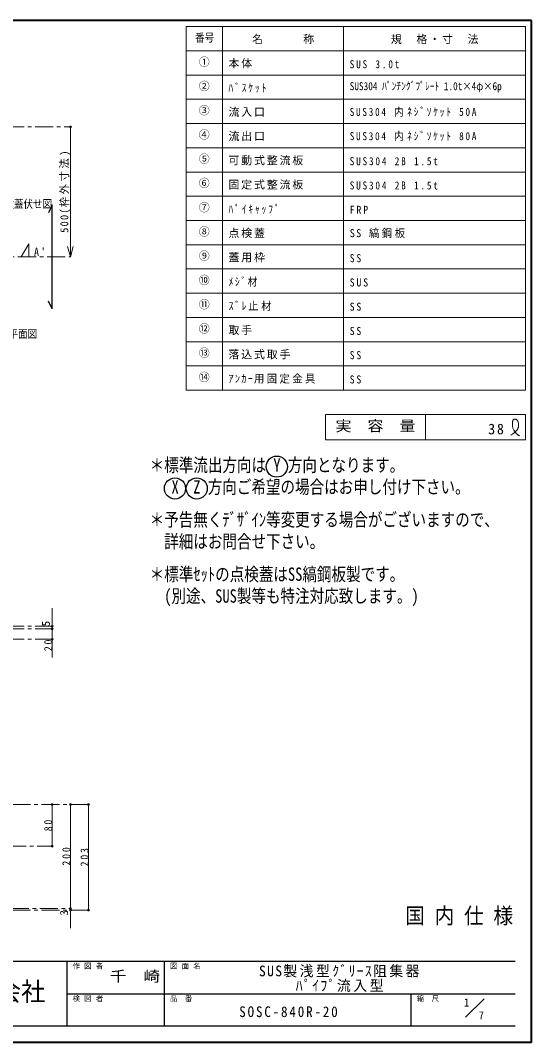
# Model space of a CAD drawing. Units: millimetres at full size, sheet at 1:7. Extents: x -1487 to 1348, y -983 to 984.
# Drawn here: x 364 to 1348, y -983 to 984 of the extents above; entities that cross this region are included whole.
import ezdxf
from ezdxf.enums import TextEntityAlignment as Align

# ---------------------------------------------------------------- set-up
doc = ezdxf.new("R2010")
doc.units = ezdxf.units.MM
doc.header["$LTSCALE"] = 7
doc.header["$PDMODE"] = 32
doc.header["$PDSIZE"] = 3.5
doc.linetypes.add('CHAIN1', pattern=[8, 5, -1, 1, -1])
doc.layers.add('0-A', color=4, linetype='Continuous', lineweight=9)
doc.styles.add('ＭＳ ゴシック', font='')
doc.styles.get('ＭＳ ゴシック').set_extended_font_data('MS Gothic')

msp = doc.modelspace()

# ---------------------------------------------------------------- linework, layer by layer
at = {"layer": '0-A', "color": 1, "lineweight": 40}
for p, q in [((1347.643, 983.513), (-1487.357, 983.513)), ((1347.643, -983.487), (1347.643, 983.513)), ((1347.643, -983.487), (-1487.357, -983.487))]:
    msp.add_line(p, q, dxfattribs=at)
at = {"layer": '0-A', "color": 3, "lineweight": 18}
for p, q in [((1335.976, 971.846), (682.643, 971.846)), ((682.643, 271.846), (682.643, 971.846)), ((752.643, 271.846), (752.643, 971.846)), ((985.976, 271.846), (985.976, 971.846)), ((1335.976, 271.846), (1335.976, 971.846)), ((1335.976, 925.18), (682.643, 925.18)), ((1335.976, 878.513), (682.643, 878.513)), ((1335.976, 831.846), (682.643, 831.846)), ((1335.976, 785.18), (682.643, 785.18)), ((1335.976, 738.513), (682.643, 738.513)), ((1335.976, 691.846), (682.643, 691.846)), ((1335.976, 645.18), (682.643, 645.18)), ((1335.976, 598.513), (682.643, 598.513)), ((1335.976, 551.846), (682.643, 551.846)), ((1335.976, 505.18), (682.643, 505.18)), ((1335.976, 458.513), (682.643, 458.513)), ((1335.976, 411.846), (682.643, 411.846)), ((1335.976, 365.18), (682.643, 365.18)), ((1335.976, 318.513), (682.643, 318.513)), ((1335.976, 271.846), (682.643, 271.846)), ((950.976, 225.18), (1335.976, 225.18)), ((950.976, 176.18), (950.976, 225.18)), ((1143.476, 176.18), (1143.476, 225.18)), ((1335.976, 225.18), (1335.976, 176.18)), ((950.976, 176.18), (1335.976, 176.18))]:
    msp.add_line(p, q, dxfattribs=at)
at = {"layer": '0-A', "linetype": 'CHAIN1'}
for p, q in [((280.143, 778.513), (460.143, 778.513)), ((380.143, 553.513), (365.143, 528.513)), ((380.143, 528.513), (380.143, 553.513)), ((-704.857, 528.513), (460.143, 528.513)), ((280.143, -182.487), (425.143, -182.487)), ((280.143, -187.487), (425.143, -187.487)), ((280.143, -207.487), (425.143, -207.487)), ((495.143, -525.487), (270.143, -525.487)), ((172.143, -605.487), (425.143, -605.487)), ((233.143, -725.487), (460.143, -725.487)), ((495.143, -728.487), (233.143, -728.487))]:
    msp.add_line(p, q, dxfattribs=at)
at = {"layer": '0-A'}
for p, q in [((460.143, 528.513), (460.143, 778.513)), ((460.143, 528.513), (454.707, 548.797)), ((460.143, 528.513), (465.578, 548.797)), ((425.143, -147.487), (425.143, -187.487)), ((425.143, -187.487), (425.143, -242.487)), ((425.143, -525.487), (425.143, -605.487)), ((460.143, -525.487), (460.143, -725.487)), ((495.143, -728.487), (495.143, -525.487)), ((460.143, -725.487), (460.143, -763.487))]:
    msp.add_line(p, q, dxfattribs=at)
at = {"layer": '0-A', "color": 5, "lineweight": 25}
for p, q in [((425.143, 628.513), (417.643, 613.513)), ((425.143, 428.513), (425.143, 628.513)), ((425.143, 428.513), (417.643, 443.513))]:
    msp.add_line(p, q, dxfattribs=at)
at = {"layer": '0-A', "color": 6, "lineweight": 25}
for p, q in [((-69.857, -826.987), (1316.143, -826.987)), ((453.643, -951.987), (453.643, -826.987)), ((641.143, -951.987), (641.143, -826.987)), ((453.643, -889.487), (1316.143, -889.487)), ((1116.143, -951.987), (1116.143, -889.487)), ((1316.143, -951.987), (-69.857, -951.987))]:
    msp.add_line(p, q, dxfattribs=at)
at = {"layer": '0-A', "color": 7, "lineweight": 18}
msp.add_line((1220.787, -934.842), (1256.143, -899.487), dxfattribs=at)
at = {"layer": '0-A'}
for points in [[(1307.72, 185.263), (1308.459, 185.762), (1309.731, 186.628), (1310.996, 187.509), (1312.25, 188.414), (1313.488, 189.354), (1314.705, 190.338), (1315.4, 190.932), (1316.226, 191.676), (1317.599, 193.025), (1318.878, 194.458), (1320.03, 195.974), (1321.018, 197.572), (1321.81, 199.249), (1322.166, 200.258), (1322.362, 200.963), (1322.611, 202.203), (1322.756, 203.469), (1322.803, 204.756), (1322.761, 206.056), (1322.638, 207.363), (1322.532, 208.122), (1322.418, 208.792), (1322.17, 209.936), (1321.844, 211.049), (1321.423, 212.116), (1320.891, 213.116), (1320.234, 214.035), (1319.789, 214.522), (1319.481, 214.812), (1318.906, 215.27), (1318.283, 215.663), (1317.618, 215.98), (1316.92, 216.206), (1316.195, 216.33), (1315.766, 216.351), (1315.396, 216.336), (1314.76, 216.244), (1314.14, 216.072), (1313.55, 215.825)], [(1313.55, 215.825), (1313.009, 215.511), (1312.532, 215.133), (1312.291, 214.888), (1311.962, 214.451), (1311.557, 213.6), (1311.321, 212.65), (1311.211, 211.628), (1311.181, 210.562), (1311.189, 209.479), (1311.194, 208.853), (1311.187, 208.008), (1311.146, 206.584), (1311.098, 205.198), (1311.076, 203.843), (1311.114, 202.512), (1311.245, 201.198), (1311.377, 200.441), (1311.533, 199.774), (1311.884, 198.63), (1312.329, 197.501), (1312.854, 196.393), (1313.446, 195.312), (1314.092, 194.265), (1314.486, 193.675), (1314.79, 193.241), (1315.328, 192.509), (1315.882, 191.793), (1316.449, 191.089), (1317.027, 190.39), (1317.616, 189.693), (1317.96, 189.286), (1318.33, 188.853), (1318.977, 188.109), (1319.646, 187.387), (1320.344, 186.705), (1321.082, 186.082), (1321.868, 185.537), (1322.349, 185.263), (1322.561, 185.157)], [(1322.561, 185.157), (1322.935, 184.988), (1323.317, 184.833), (1323.706, 184.689), (1324.099, 184.554), (1324.496, 184.424), (1324.726, 184.349)]]:
    msp.add_lwpolyline(points, dxfattribs=at)
at = {"layer": '0-A', "color": 5, "lineweight": 25}
for centre in [(857.293, 124.846), (661.293, 82.846), (703.293, 82.846)]:
    msp.add_circle(centre, 20.3, dxfattribs=at)
at = {"layer": '0-A'}
for p in [(460.143, 778.513), (425.143, -182.487), (425.143, -187.487), (425.143, -207.487), (425.143, -525.487), (460.143, -525.487), (495.143, -525.487), (425.143, -605.487), (460.143, -725.487), (460.143, -728.487), (495.143, -728.487)]:
    msp.add_point(p, dxfattribs=at)

# ---------------------------------------------------------------- texts
at = {"layer": '0-A', "color": 7, "style": 'ＭＳ ゴシック'}
for s, height, width, p in [('番号', 15.4, 0.85, (700.143, 938.013)), ('SUS304 ﾊﾟﾝﾁﾝｸﾞﾌﾟﾚｰﾄ 1.0t×4φ×6p', 15.4, 0.85, (997.643, 844.68)), ('標準点検蓋伏せ図', 15.4, 0.85, (278.143, 618.013)), ('本体平面図', 15.4, 0.85, (304.393, 368.013)), ('実\u3000容\u3000量', 20.53, 1.1, (970.226, 186.68)), ('＊標準流出方向は Y 方向となります。', 25.66, 0.8, (612.643, 107.346)), (' X  Z 方向ご希望の場合はお申し付け下さい。', 25.66, 0.8, (640.643, 65.346)), ('＊予告無くﾃﾞｻﾞｲﾝ等変更する場合がございますので、', 25.66, 0.8, (612.643, 2.346)), ('詳細はお問合せ下さい。', 25.66, 0.8, (640.643, -39.654)), ('＊標準ｾｯﾄの点検蓋はSS縞鋼板製です。', 25.66, 0.8, (612.643, -102.654)), ('(別途、SUS製等も特注対応致します。)', 25.66, 0.8, (640.643, -144.654)), ('国 内 仕 様', 30.79, 0.9, (1104.393, -763.987)), ('千\u3000崎', 20.53, 1.15, (536.143, -872.237)), ('工業株式会社', 35.92, 0.95, (132.393, -913.987))]:
    msp.add_text(s, height=height, dxfattribs=dict(at, width=width)).set_placement(p, align=Align.BOTTOM_LEFT)
for s, height, p in [('①', 15.4, (707.143, 891.346)), ('②', 15.4, (707.143, 844.68)), ('③', 15.4, (707.143, 798.013)), ('④', 15.4, (707.143, 751.346)), ('⑤', 15.4, (707.143, 704.68)), ('⑥', 15.4, (707.143, 658.013)), ('⑦', 15.4, (707.143, 611.346)), ('⑧', 15.4, (707.143, 564.68)), ('⑨', 15.4, (707.143, 518.013)), ('⑩', 15.4, (707.143, 471.346)), ('⑪', 15.4, (707.143, 424.68)), ('⑫', 15.4, (707.143, 378.013)), ('⑬', 15.4, (707.143, 331.346)), ('⑭', 15.4, (707.143, 284.68)), ('作 図 者', 10.26, (464.143, -844.487)), ('図 面 名', 10.26, (651.643, -844.487)), ('検 図 者', 10.26, (464.143, -906.987)), ('品\u3000番', 10.26, (651.643, -906.987)), ('縮\u3000尺', 10.26, (1126.643, -906.987)), ('1', 15.4, (1217.231, -918.753)), ('7', 15.4, (1245.735, -943.519))]:
    msp.add_text(s, height=height, dxfattribs=at).set_placement(p, align=Align.BOTTOM_LEFT)
for s, p in [('5', (425.143, -182.487)), ('3', (460.143, -738.987))]:
    msp.add_text(s, height=15.4, rotation=90, dxfattribs=at).set_placement(p, align=Align.BOTTOM_LEFT)
at = {"layer": '0-A', "color": 7, "attachment_point": 7, "style": 'ＭＳ ゴシック'}
for s, insert, char_height in [('\\T1.17;名\u3000\u3000\u3000称', (809.809, 938.013), 15.4), ('\\T1.17;規\u3000格・寸\u3000法', (1076.976, 938.013), 15.4), ('\\T1.17;本体', (764.309, 891.346), 15.4), ('\\T1.39;\\W0.85;SUS\\~3.0t', (997.643, 891.346), 15.4), ('\\T1.39;\\W0.85;ﾊﾞｽｹｯﾄ', (764.309, 844.68), 15.4), ('\\T1.17;流入口', (764.309, 798.013), 15.4), ('\\T1.37;\\W0.85;SUS304\\~内ﾈｼﾞｿｹｯﾄ\\~50A', (997.643, 798.013), 15.4), ('\\T1.17;流出口', (764.309, 751.346), 15.4), ('\\T1.37;\\W0.85;SUS304\\~内ﾈｼﾞｿｹｯﾄ\\~80A', (997.643, 751.346), 15.4), ('\\T1.17;可動式整流板', (764.309, 704.68), 15.4), ('\\T1.39;\\W0.85;SUS304\\~2B\\~1.5t', (997.643, 704.68), 15.4), ('\\T1.17;固定式整流板', (764.309, 658.013), 15.4), ('\\T1.39;\\W0.85;SUS304\\~2B\\~1.5t', (997.643, 658.013), 15.4), ('\\T1.39;\\W0.85;ﾊﾟｲｷｬｯﾌﾟ', (764.309, 611.346), 15.4), ('\\T1.38;\\W0.9;FRP', (997.643, 611.346), 15.4), ('\\T1.17;点検蓋', (764.309, 564.68), 15.4), ('\\T1.24;\\W0.95;SS\\~縞鋼板', (997.643, 564.68), 15.4), ("\\T1.36;\\W0.9;A'", (390.143, 530.513), 15.4), ('\\T1.17;蓋用枠', (764.309, 518.013), 15.4), ('\\T1.36;\\W0.9;SS', (997.643, 518.013), 15.4), ('\\T1.3;\\W0.9;ﾒｼﾞ材', (764.309, 471.346), 15.4), ('\\T1.38;\\W0.9;SUS', (997.643, 471.346), 15.4), ('\\T1.26;\\W0.95;ｽﾞﾚ止材', (764.309, 424.68), 15.4), ('\\T1.36;\\W0.9;SS', (997.643, 424.68), 15.4), ('\\T1.17;取手', (764.309, 378.013), 15.4), ('\\T1.36;\\W0.9;SS', (997.643, 378.013), 15.4), ('\\T1.17;落込式取手', (764.309, 331.346), 15.4), ('\\T1.36;\\W0.9;SS', (997.643, 331.346), 15.4), ('\\T1.23;\\W0.95;ｱﾝｶｰ用固定金具', (764.309, 284.68), 15.4), ('\\T1.36;\\W0.9;SS', (997.643, 284.68), 15.4), ('\\T1.27;\\W0.95;38', (1264.226, 186.68), 20.53), ('\\T1.18;\\W0.95;SUS製浅型ｸﾞﾘｰｽ阻集器', (822.893, -858.237), 20.53), ('\\T1.19;\\W0.95;ﾊﾟｲﾌﾟ流入型', (893.768, -886.237), 20.53), ('\\T1.28;\\W0.9;SOSC-840R-20', (785.018, -934.737), 20.53)]:
    msp.add_mtext(s, dxfattribs=dict(at, insert=insert, char_height=char_height))
at = {"layer": '0-A', "color": 7, "char_height": 15.4, "attachment_point": 7, "rotation": 90, "style": 'ＭＳ ゴシック'}
for s, insert in [('\\T1.24;\\W0.95;500(枠外寸法)', (460.143, 574.763)), ('\\T1.36;\\W0.9;20', (425.143, -230.237)), ('\\T1.36;\\W0.9;80', (425.143, -576.862)), ('\\T1.38;\\W0.9;200', (460.143, -642.987)), ('\\T1.38;\\W0.9;203', (495.143, -644.487))]:
    msp.add_mtext(s, dxfattribs=dict(at, insert=insert))

doc.saveas('drawing.dxf')
